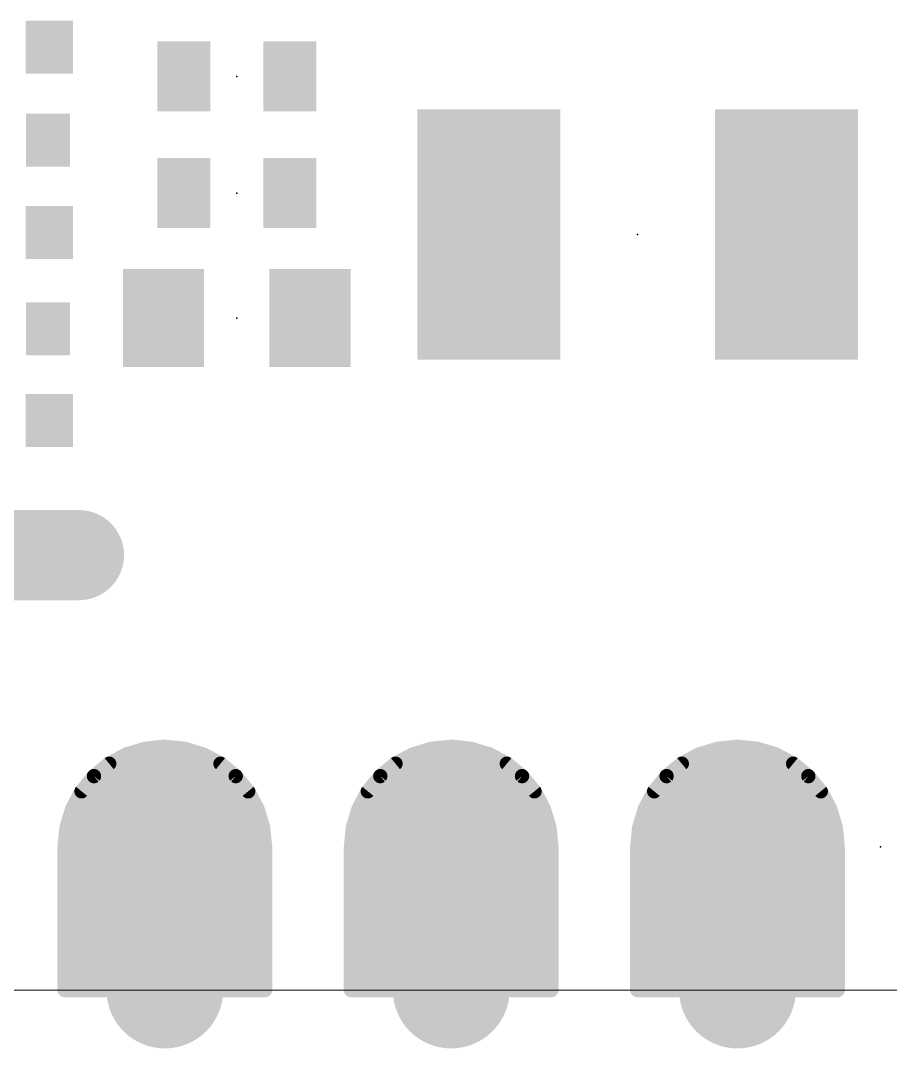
# Model space of a CAD drawing. Extents: x -6.2 to 35, y -0.5 to 29.9.
# Drawn here: x 11.42 to 19.14, y -0.52 to 8.6 of the extents above; entities that cross this region are included whole.
import ezdxf

# ---------------------------------------------------------------- set-up
doc = ezdxf.new("R2010")
doc.units = 0
for name, color, linetype in [('1', 22, 'CONTINUOUS'), ('16', 132, 'CONTINUOUS'), ('17', 110, 'CONTINUOUS'), ('20', 31, 'CONTINUOUS'), ('23', 53, 'CONTINUOUS'), ('29', 253, 'CONTINUOUS'), ('31', 253, 'CONTINUOUS')]:
    doc.layers.add(name, color=color, linetype=linetype)

# ---------------------------------------------------------------- blocks, each defined once
blk = doc.blocks.new('RECT')
blk.add_solid([(-0.5, -0.5), (0.5, -0.5), (-0.5, 0.5), (0.5, 0.5)])
blk = doc.blocks.new('ROUNDP')
at = {"const_width": 0.5}
blk.add_lwpolyline([(0, -0.25, 1), (0, 0.25, 1), (0, -0.25)], format="xyb", dxfattribs=at)

msp = doc.modelspace()

# ---------------------------------------------------------------- linework, layer by layer
at = {"layer": '1', "const_width": 0.254}
for points in [[(12.4084, 1.974), (12.2767, 1.9036)], [(12.5513, 2.0174), (12.4084, 1.974)], [(12.7, 2.032), (12.5513, 2.0174)], [(12.8487, 2.0174), (12.7, 2.032)], [(12.9916, 1.974), (12.8487, 2.0174)], [(13.1233, 1.9036), (12.9916, 1.974)], [(14.9484, 1.974), (14.8167, 1.9036)], [(15.0913, 2.0174), (14.9484, 1.974)], [(15.24, 2.032), (15.0913, 2.0174)], [(15.3887, 2.0174), (15.24, 2.032)], [(15.5316, 1.974), (15.3887, 2.0174)], [(15.6633, 1.9036), (15.5316, 1.974)], [(17.4884, 1.974), (17.3567, 1.9036)], [(17.6313, 2.0174), (17.4884, 1.974)], [(17.78, 2.032), (17.6313, 2.0174)], [(17.9287, 2.0174), (17.78, 2.032)], [(18.0716, 1.974), (17.9287, 2.0174)], [(18.2033, 1.9036), (18.0716, 1.974)], [(12.2767, 1.9036), (12.1612, 1.8088)], [(13.2388, 1.8088), (13.1233, 1.9036)], [(14.8167, 1.9036), (14.7012, 1.8088)], [(15.7788, 1.8088), (15.6633, 1.9036)], [(17.3567, 1.9036), (17.2412, 1.8088)], [(18.3188, 1.8088), (18.2033, 1.9036)], [(12.1612, 1.8088), (12.0664, 1.6933)], [(13.3336, 1.6933), (13.2388, 1.8088)], [(14.7012, 1.8088), (14.6064, 1.6933)], [(15.8736, 1.6933), (15.7788, 1.8088)], [(17.2412, 1.8088), (17.1464, 1.6933)], [(18.4136, 1.6933), (18.3188, 1.8088)], [(12.1359, 1.778), (13.2641, 1.778)], [(14.6759, 1.778), (15.8041, 1.778)], [(17.2159, 1.778), (18.3441, 1.778)], [(12.0664, 1.6933), (11.996, 1.5616)], [(13.404, 1.5616), (13.3336, 1.6933)], [(14.6064, 1.6933), (14.536, 1.5616)], [(15.944, 1.5616), (15.8736, 1.6933)], [(17.1464, 1.6933), (17.076, 1.5616)], [(18.484, 1.5616), (18.4136, 1.6933)], [(11.996, 1.5616), (11.9526, 1.4187)], [(11.9846, 1.524), (13.4154, 1.524)], [(13.4474, 1.4187), (13.404, 1.5616)], [(14.536, 1.5616), (14.4926, 1.4187)], [(14.5246, 1.524), (15.9554, 1.524)], [(15.9874, 1.4187), (15.944, 1.5616)], [(17.076, 1.5616), (17.0326, 1.4187)], [(17.0646, 1.524), (18.4954, 1.524)], [(18.5274, 1.4187), (18.484, 1.5616)], [(11.9526, 1.4187), (11.938, 1.27)], [(13.462, 1.27), (13.4474, 1.4187)], [(14.4926, 1.4187), (14.478, 1.27)], [(16.002, 1.27), (15.9874, 1.4187)], [(17.0326, 1.4187), (17.018, 1.27)], [(18.542, 1.27), (18.5274, 1.4187)], [(11.938, 1.27), (11.938, 0.127)], [(11.938, 1.27), (13.462, 1.27)], [(13.462, 0.127), (13.462, 1.27)], [(14.478, 1.27), (14.478, 0.127)], [(14.478, 1.27), (16.002, 1.27)], [(16.002, 0.127), (16.002, 1.27)], [(17.018, 1.27), (17.018, 0.127)], [(17.018, 1.27), (18.542, 1.27)], [(18.542, 0.127), (18.542, 1.27)], [(11.938, 1.016), (13.462, 1.016)], [(14.478, 1.016), (16.002, 1.016)], [(17.018, 1.016), (18.542, 1.016)], [(11.938, 0.762), (13.462, 0.762)], [(14.478, 0.762), (16.002, 0.762)], [(17.018, 0.762), (18.542, 0.762)], [(11.938, 0.508), (13.462, 0.508)], [(14.478, 0.508), (16.002, 0.508)], [(17.018, 0.508), (18.542, 0.508)], [(11.938, 0.254), (13.462, 0.254)], [(14.478, 0.254), (16.002, 0.254)], [(17.018, 0.254), (18.542, 0.254)], [(11.938, 0.127), (13.462, 0.127)], [(14.478, 0.127), (16.002, 0.127)], [(17.018, 0.127), (18.542, 0.127)]]:
    msp.add_lwpolyline(points, dxfattribs=at)
at = {"layer": '1', "const_width": 0.127}
for points in [[(12.39, 2.0348, 1), (12.4268, 1.9132)], [(12.4383, 1.918, 1), (12.3785, 2.03)], [(12.5451, 2.0806, 1), (12.5576, 1.9542)], [(12.5698, 1.9566, 1), (12.5329, 2.0781)], [(12.7062, 2.0952, 1), (12.6938, 1.9688)], [(12.7062, 1.9688, 1), (12.6938, 2.0952)], [(12.8671, 2.0781, 1), (12.8302, 1.9566)], [(12.8424, 1.9542, 1), (12.8549, 2.0806)], [(13.0215, 2.03, 1), (12.9617, 1.918)], [(12.9732, 1.9132, 1), (13.01, 2.0348)], [(14.93, 2.0348, 1), (14.9668, 1.9132)], [(14.9783, 1.918, 1), (14.9185, 2.03)], [(15.0851, 2.0806, 1), (15.0976, 1.9542)], [(15.1098, 1.9566, 1), (15.0729, 2.0781)], [(15.2462, 2.0952, 1), (15.2338, 1.9688)], [(15.2462, 1.9688, 1), (15.2338, 2.0952)], [(15.4071, 2.0781, 1), (15.3702, 1.9566)], [(15.3824, 1.9542, 1), (15.3949, 2.0806)], [(15.5615, 2.03, 1), (15.5017, 1.918)], [(15.5132, 1.9132, 1), (15.55, 2.0348)], [(17.47, 2.0348, 1), (17.5068, 1.9132)], [(17.5183, 1.918, 1), (17.4585, 2.03)], [(17.6251, 2.0806, 1), (17.6376, 1.9542)], [(17.6498, 1.9566, 1), (17.6129, 2.0781)], [(17.7862, 2.0952, 1), (17.7738, 1.9688)], [(17.7862, 1.9688, 1), (17.7738, 2.0952)], [(17.9471, 2.0781, 1), (17.9102, 1.9566)], [(17.9224, 1.9542, 1), (17.9349, 2.0806)], [(18.1015, 2.03, 1), (18.0417, 1.918)], [(18.0532, 1.9132, 1), (18.09, 2.0348)], [(12.2467, 1.9596, 1), (12.3066, 1.8476)], [(12.3169, 1.8545, 1), (12.2364, 1.9527)], [(13.1636, 1.9527, 1), (13.0831, 1.8545)], [(13.0934, 1.8476, 1), (13.1533, 1.9596)], [(14.7867, 1.9596, 1), (14.8466, 1.8476)], [(14.8569, 1.8545, 1), (14.7764, 1.9527)], [(15.7036, 1.9527, 1), (15.6231, 1.8545)], [(15.6334, 1.8476, 1), (15.6933, 1.9596)], [(17.3267, 1.9596, 1), (17.3866, 1.8476)], [(17.3969, 1.8545, 1), (17.3164, 1.9527)], [(18.2436, 1.9527, 1), (18.1631, 1.8545)], [(18.1734, 1.8476, 1), (18.2333, 1.9596)], [(12.1209, 1.8579, 1), (12.2015, 1.7597)], [(12.2103, 1.7685, 1), (12.1121, 1.8491)], [(13.2879, 1.8491, 1), (13.1897, 1.7685)], [(13.1985, 1.7597, 1), (13.2791, 1.8579)], [(14.6609, 1.8579, 1), (14.7415, 1.7597)], [(14.7503, 1.7685, 1), (14.6521, 1.8491)], [(15.8279, 1.8491, 1), (15.7297, 1.7685)], [(15.7385, 1.7597, 1), (15.8191, 1.8579)], [(17.2009, 1.8579, 1), (17.2815, 1.7597)], [(17.2903, 1.7685, 1), (17.1921, 1.8491)], [(18.3679, 1.8491, 1), (18.2697, 1.7685)], [(18.2785, 1.7597, 1), (18.3591, 1.8579)], [(12.1359, 1.8415, 1), (12.1359, 1.7145)], [(13.2641, 1.7145, 1), (13.2641, 1.8415)], [(14.6759, 1.8415, 1), (14.6759, 1.7145)], [(15.8041, 1.7145, 1), (15.8041, 1.8415)], [(17.2159, 1.8415, 1), (17.2159, 1.7145)], [(18.3441, 1.7145, 1), (18.3441, 1.8415)], [(12.0173, 1.7336, 1), (12.1155, 1.6531)], [(12.1224, 1.6634, 1), (12.0104, 1.7233)], [(13.3896, 1.7233, 1), (13.2776, 1.6634)], [(13.2845, 1.6531, 1), (13.3827, 1.7336)], [(14.5573, 1.7336, 1), (14.6555, 1.6531)], [(14.6624, 1.6634, 1), (14.5504, 1.7233)], [(15.9296, 1.7233, 1), (15.8176, 1.6634)], [(15.8245, 1.6531, 1), (15.9227, 1.7336)], [(17.0973, 1.7336, 1), (17.1955, 1.6531)], [(17.2024, 1.6634, 1), (17.0904, 1.7233)], [(18.4696, 1.7233, 1), (18.3576, 1.6634)], [(18.3645, 1.6531, 1), (18.4627, 1.7336)], [(11.9846, 1.5875, 1), (11.9846, 1.4605)], [(11.94, 1.5915, 1), (12.052, 1.5317)], [(12.0568, 1.5432, 1), (11.9352, 1.58)], [(13.4648, 1.58, 1), (13.3432, 1.5432)], [(13.348, 1.5317, 1), (13.46, 1.5915)], [(13.4154, 1.4605, 1), (13.4154, 1.5875)], [(14.5246, 1.5875, 1), (14.5246, 1.4605)], [(14.48, 1.5915, 1), (14.592, 1.5317)], [(14.5968, 1.5432, 1), (14.4752, 1.58)], [(16.0048, 1.58, 1), (15.8832, 1.5432)], [(15.888, 1.5317, 1), (16, 1.5915)], [(15.9554, 1.4605, 1), (15.9554, 1.5875)], [(17.0646, 1.5875, 1), (17.0646, 1.4605)], [(17.02, 1.5915, 1), (17.132, 1.5317)], [(17.1368, 1.5432, 1), (17.0152, 1.58)], [(18.5448, 1.58, 1), (18.4232, 1.5432)], [(18.428, 1.5317, 1), (18.54, 1.5915)], [(18.4954, 1.4605, 1), (18.4954, 1.5875)], [(11.8919, 1.4371, 1), (12.0134, 1.4002)], [(12.0158, 1.4124, 1), (11.8894, 1.4249)], [(13.5106, 1.4249, 1), (13.3842, 1.4124)], [(13.3866, 1.4002, 1), (13.5081, 1.4371)], [(14.4319, 1.4371, 1), (14.5534, 1.4002)], [(14.5558, 1.4124, 1), (14.4294, 1.4249)], [(16.0506, 1.4249, 1), (15.9242, 1.4124)], [(15.9266, 1.4002, 1), (16.0481, 1.4371)], [(16.9719, 1.4371, 1), (17.0934, 1.4002)], [(17.0958, 1.4124, 1), (16.9694, 1.4249)], [(18.5906, 1.4249, 1), (18.4642, 1.4124)], [(18.4666, 1.4002, 1), (18.5881, 1.4371)], [(12.0015, 1.27, 1), (11.8745, 1.27)], [(11.938, 1.3335, 1), (11.938, 1.2065)], [(13.5255, 1.27, 1), (13.3985, 1.27)], [(13.462, 1.2065, 1), (13.462, 1.3335)], [(14.5415, 1.27, 1), (14.4145, 1.27)], [(14.478, 1.3335, 1), (14.478, 1.2065)], [(16.0655, 1.27, 1), (15.9385, 1.27)], [(16.002, 1.2065, 1), (16.002, 1.3335)], [(17.0815, 1.27, 1), (16.9545, 1.27)], [(17.018, 1.3335, 1), (17.018, 1.2065)], [(18.6055, 1.27, 1), (18.4785, 1.27)], [(18.542, 1.2065, 1), (18.542, 1.3335)], [(11.8748, 1.2762, 1), (12.0012, 1.2638)], [(13.3988, 1.2638, 1), (13.5252, 1.2762)], [(14.4148, 1.2762, 1), (14.5412, 1.2638)], [(15.9388, 1.2638, 1), (16.0652, 1.2762)], [(16.9548, 1.2762, 1), (17.0812, 1.2638)], [(18.4788, 1.2638, 1), (18.6052, 1.2762)], [(11.938, 1.0795, 1), (11.938, 0.9525)], [(13.462, 0.9525, 1), (13.462, 1.0795)], [(14.478, 1.0795, 1), (14.478, 0.9525)], [(16.002, 0.9525, 1), (16.002, 1.0795)], [(17.018, 1.0795, 1), (17.018, 0.9525)], [(18.542, 0.9525, 1), (18.542, 1.0795)], [(11.938, 0.8255, 1), (11.938, 0.6985)], [(13.462, 0.6985, 1), (13.462, 0.8255)], [(14.478, 0.8255, 1), (14.478, 0.6985)], [(16.002, 0.6985, 1), (16.002, 0.8255)], [(17.018, 0.8255, 1), (17.018, 0.6985)], [(18.542, 0.6985, 1), (18.542, 0.8255)], [(11.938, 0.5715, 1), (11.938, 0.4445)], [(13.462, 0.4445, 1), (13.462, 0.5715)], [(14.478, 0.5715, 1), (14.478, 0.4445)], [(16.002, 0.4445, 1), (16.002, 0.5715)], [(17.018, 0.5715, 1), (17.018, 0.4445)], [(18.542, 0.4445, 1), (18.542, 0.5715)], [(11.938, 0.3175, 1), (11.938, 0.1905)], [(13.462, 0.1905, 1), (13.462, 0.3175)], [(14.478, 0.3175, 1), (14.478, 0.1905)], [(16.002, 0.1905, 1), (16.002, 0.3175)], [(17.018, 0.3175, 1), (17.018, 0.1905)], [(18.542, 0.1905, 1), (18.542, 0.3175)], [(11.938, 0.1905, 1), (11.938, 0.0635)], [(11.8745, 0.127, 1), (12.0015, 0.127)], [(13.3985, 0.127, 1), (13.5255, 0.127)], [(13.462, 0.0635, 1), (13.462, 0.1905)], [(14.478, 0.1905, 1), (14.478, 0.0635)], [(14.4145, 0.127, 1), (14.5415, 0.127)], [(15.9385, 0.127, 1), (16.0655, 0.127)], [(16.002, 0.0635, 1), (16.002, 0.1905)], [(17.018, 0.1905, 1), (17.018, 0.0635)], [(16.9545, 0.127, 1), (17.0815, 0.127)], [(18.4785, 0.127, 1), (18.6055, 0.127)], [(18.542, 0.0635, 1), (18.542, 0.1905)]]:
    msp.add_lwpolyline(points, format="xyb", dxfattribs=at)
at = {"layer": '16', "const_width": 0.254}
for points in [[(12.4084, 1.974), (12.2767, 1.9036)], [(12.5513, 2.0174), (12.4084, 1.974)], [(12.7, 2.032), (12.5513, 2.0174)], [(12.8487, 2.0174), (12.7, 2.032)], [(12.9916, 1.974), (12.8487, 2.0174)], [(13.1233, 1.9036), (12.9916, 1.974)], [(14.9484, 1.974), (14.8167, 1.9036)], [(15.0913, 2.0174), (14.9484, 1.974)], [(15.24, 2.032), (15.0913, 2.0174)], [(15.3887, 2.0174), (15.24, 2.032)], [(15.5316, 1.974), (15.3887, 2.0174)], [(15.6633, 1.9036), (15.5316, 1.974)], [(17.4884, 1.974), (17.3567, 1.9036)], [(17.6313, 2.0174), (17.4884, 1.974)], [(17.78, 2.032), (17.6313, 2.0174)], [(17.9287, 2.0174), (17.78, 2.032)], [(18.0716, 1.974), (17.9287, 2.0174)], [(18.2033, 1.9036), (18.0716, 1.974)], [(12.2767, 1.9036), (12.1612, 1.8088)], [(13.2388, 1.8088), (13.1233, 1.9036)], [(14.8167, 1.9036), (14.7012, 1.8088)], [(15.7788, 1.8088), (15.6633, 1.9036)], [(17.3567, 1.9036), (17.2412, 1.8088)], [(18.3188, 1.8088), (18.2033, 1.9036)], [(12.1612, 1.8088), (12.0664, 1.6933)], [(13.3336, 1.6933), (13.2388, 1.8088)], [(14.7012, 1.8088), (14.6064, 1.6933)], [(15.8736, 1.6933), (15.7788, 1.8088)], [(17.2412, 1.8088), (17.1464, 1.6933)], [(18.4136, 1.6933), (18.3188, 1.8088)], [(12.1359, 1.778), (13.2641, 1.778)], [(14.6759, 1.778), (15.8041, 1.778)], [(17.2159, 1.778), (18.3441, 1.778)], [(12.0664, 1.6933), (11.996, 1.5616)], [(13.404, 1.5616), (13.3336, 1.6933)], [(14.6064, 1.6933), (14.536, 1.5616)], [(15.944, 1.5616), (15.8736, 1.6933)], [(17.1464, 1.6933), (17.076, 1.5616)], [(18.484, 1.5616), (18.4136, 1.6933)], [(11.996, 1.5616), (11.9526, 1.4187)], [(11.9846, 1.524), (13.4154, 1.524)], [(13.4474, 1.4187), (13.404, 1.5616)], [(14.536, 1.5616), (14.4926, 1.4187)], [(14.5246, 1.524), (15.9554, 1.524)], [(15.9874, 1.4187), (15.944, 1.5616)], [(17.076, 1.5616), (17.0326, 1.4187)], [(17.0646, 1.524), (18.4954, 1.524)], [(18.5274, 1.4187), (18.484, 1.5616)], [(11.9526, 1.4187), (11.938, 1.27)], [(13.462, 1.27), (13.4474, 1.4187)], [(14.4926, 1.4187), (14.478, 1.27)], [(16.002, 1.27), (15.9874, 1.4187)], [(17.0326, 1.4187), (17.018, 1.27)], [(18.542, 1.27), (18.5274, 1.4187)], [(11.938, 1.27), (11.938, 0.127)], [(11.938, 1.27), (13.462, 1.27)], [(13.462, 0.127), (13.462, 1.27)], [(14.478, 1.27), (14.478, 0.127)], [(14.478, 1.27), (16.002, 1.27)], [(16.002, 0.127), (16.002, 1.27)], [(17.018, 1.27), (17.018, 0.127)], [(17.018, 1.27), (18.542, 1.27)], [(18.542, 0.127), (18.542, 1.27)], [(11.938, 1.016), (13.462, 1.016)], [(14.478, 1.016), (16.002, 1.016)], [(17.018, 1.016), (18.542, 1.016)], [(11.938, 0.762), (13.462, 0.762)], [(14.478, 0.762), (16.002, 0.762)], [(17.018, 0.762), (18.542, 0.762)], [(11.938, 0.508), (13.462, 0.508)], [(14.478, 0.508), (16.002, 0.508)], [(17.018, 0.508), (18.542, 0.508)], [(11.938, 0.254), (13.462, 0.254)], [(14.478, 0.254), (16.002, 0.254)], [(17.018, 0.254), (18.542, 0.254)], [(11.938, 0.127), (13.462, 0.127)], [(14.478, 0.127), (16.002, 0.127)], [(17.018, 0.127), (18.542, 0.127)]]:
    msp.add_lwpolyline(points, dxfattribs=at)
at = {"layer": '16', "const_width": 0.127}
for points in [[(12.39, 2.0348, 1), (12.4268, 1.9132)], [(12.4383, 1.918, 1), (12.3785, 2.03)], [(12.5451, 2.0806, 1), (12.5576, 1.9542)], [(12.5698, 1.9566, 1), (12.5329, 2.0781)], [(12.7062, 2.0952, 1), (12.6938, 1.9688)], [(12.7062, 1.9688, 1), (12.6938, 2.0952)], [(12.8671, 2.0781, 1), (12.8302, 1.9566)], [(12.8424, 1.9542, 1), (12.8549, 2.0806)], [(13.0215, 2.03, 1), (12.9617, 1.918)], [(12.9732, 1.9132, 1), (13.01, 2.0348)], [(14.93, 2.0348, 1), (14.9668, 1.9132)], [(14.9783, 1.918, 1), (14.9185, 2.03)], [(15.0851, 2.0806, 1), (15.0976, 1.9542)], [(15.1098, 1.9566, 1), (15.0729, 2.0781)], [(15.2462, 2.0952, 1), (15.2338, 1.9688)], [(15.2462, 1.9688, 1), (15.2338, 2.0952)], [(15.4071, 2.0781, 1), (15.3702, 1.9566)], [(15.3824, 1.9542, 1), (15.3949, 2.0806)], [(15.5615, 2.03, 1), (15.5017, 1.918)], [(15.5132, 1.9132, 1), (15.55, 2.0348)], [(17.47, 2.0348, 1), (17.5068, 1.9132)], [(17.5183, 1.918, 1), (17.4585, 2.03)], [(17.6251, 2.0806, 1), (17.6376, 1.9542)], [(17.6498, 1.9566, 1), (17.6129, 2.0781)], [(17.7862, 2.0952, 1), (17.7738, 1.9688)], [(17.7862, 1.9688, 1), (17.7738, 2.0952)], [(17.9471, 2.0781, 1), (17.9102, 1.9566)], [(17.9224, 1.9542, 1), (17.9349, 2.0806)], [(18.1015, 2.03, 1), (18.0417, 1.918)], [(18.0532, 1.9132, 1), (18.09, 2.0348)], [(12.2467, 1.9596, 1), (12.3066, 1.8476)], [(12.3169, 1.8545, 1), (12.2364, 1.9527)], [(13.1636, 1.9527, 1), (13.0831, 1.8545)], [(13.0934, 1.8476, 1), (13.1533, 1.9596)], [(14.7867, 1.9596, 1), (14.8466, 1.8476)], [(14.8569, 1.8545, 1), (14.7764, 1.9527)], [(15.7036, 1.9527, 1), (15.6231, 1.8545)], [(15.6334, 1.8476, 1), (15.6933, 1.9596)], [(17.3267, 1.9596, 1), (17.3866, 1.8476)], [(17.3969, 1.8545, 1), (17.3164, 1.9527)], [(18.2436, 1.9527, 1), (18.1631, 1.8545)], [(18.1734, 1.8476, 1), (18.2333, 1.9596)], [(12.1209, 1.8579, 1), (12.2015, 1.7597)], [(12.2103, 1.7685, 1), (12.1121, 1.8491)], [(13.2879, 1.8491, 1), (13.1897, 1.7685)], [(13.1985, 1.7597, 1), (13.2791, 1.8579)], [(14.6609, 1.8579, 1), (14.7415, 1.7597)], [(14.7503, 1.7685, 1), (14.6521, 1.8491)], [(15.8279, 1.8491, 1), (15.7297, 1.7685)], [(15.7385, 1.7597, 1), (15.8191, 1.8579)], [(17.2009, 1.8579, 1), (17.2815, 1.7597)], [(17.2903, 1.7685, 1), (17.1921, 1.8491)], [(18.3679, 1.8491, 1), (18.2697, 1.7685)], [(18.2785, 1.7597, 1), (18.3591, 1.8579)], [(12.1359, 1.8415, 1), (12.1359, 1.7145)], [(13.2641, 1.7145, 1), (13.2641, 1.8415)], [(14.6759, 1.8415, 1), (14.6759, 1.7145)], [(15.8041, 1.7145, 1), (15.8041, 1.8415)], [(17.2159, 1.8415, 1), (17.2159, 1.7145)], [(18.3441, 1.7145, 1), (18.3441, 1.8415)], [(12.0173, 1.7336, 1), (12.1155, 1.6531)], [(12.1224, 1.6634, 1), (12.0104, 1.7233)], [(13.3896, 1.7233, 1), (13.2776, 1.6634)], [(13.2845, 1.6531, 1), (13.3827, 1.7336)], [(14.5573, 1.7336, 1), (14.6555, 1.6531)], [(14.6624, 1.6634, 1), (14.5504, 1.7233)], [(15.9296, 1.7233, 1), (15.8176, 1.6634)], [(15.8245, 1.6531, 1), (15.9227, 1.7336)], [(17.0973, 1.7336, 1), (17.1955, 1.6531)], [(17.2024, 1.6634, 1), (17.0904, 1.7233)], [(18.4696, 1.7233, 1), (18.3576, 1.6634)], [(18.3645, 1.6531, 1), (18.4627, 1.7336)], [(11.9846, 1.5875, 1), (11.9846, 1.4605)], [(11.94, 1.5915, 1), (12.052, 1.5317)], [(12.0568, 1.5432, 1), (11.9352, 1.58)], [(13.4648, 1.58, 1), (13.3432, 1.5432)], [(13.348, 1.5317, 1), (13.46, 1.5915)], [(13.4154, 1.4605, 1), (13.4154, 1.5875)], [(14.5246, 1.5875, 1), (14.5246, 1.4605)], [(14.48, 1.5915, 1), (14.592, 1.5317)], [(14.5968, 1.5432, 1), (14.4752, 1.58)], [(16.0048, 1.58, 1), (15.8832, 1.5432)], [(15.888, 1.5317, 1), (16, 1.5915)], [(15.9554, 1.4605, 1), (15.9554, 1.5875)], [(17.0646, 1.5875, 1), (17.0646, 1.4605)], [(17.02, 1.5915, 1), (17.132, 1.5317)], [(17.1368, 1.5432, 1), (17.0152, 1.58)], [(18.5448, 1.58, 1), (18.4232, 1.5432)], [(18.428, 1.5317, 1), (18.54, 1.5915)], [(18.4954, 1.4605, 1), (18.4954, 1.5875)], [(11.8919, 1.4371, 1), (12.0134, 1.4002)], [(12.0158, 1.4124, 1), (11.8894, 1.4249)], [(13.5106, 1.4249, 1), (13.3842, 1.4124)], [(13.3866, 1.4002, 1), (13.5081, 1.4371)], [(14.4319, 1.4371, 1), (14.5534, 1.4002)], [(14.5558, 1.4124, 1), (14.4294, 1.4249)], [(16.0506, 1.4249, 1), (15.9242, 1.4124)], [(15.9266, 1.4002, 1), (16.0481, 1.4371)], [(16.9719, 1.4371, 1), (17.0934, 1.4002)], [(17.0958, 1.4124, 1), (16.9694, 1.4249)], [(18.5906, 1.4249, 1), (18.4642, 1.4124)], [(18.4666, 1.4002, 1), (18.5881, 1.4371)], [(12.0015, 1.27, 1), (11.8745, 1.27)], [(11.938, 1.3335, 1), (11.938, 1.2065)], [(13.5255, 1.27, 1), (13.3985, 1.27)], [(13.462, 1.2065, 1), (13.462, 1.3335)], [(14.5415, 1.27, 1), (14.4145, 1.27)], [(14.478, 1.3335, 1), (14.478, 1.2065)], [(16.0655, 1.27, 1), (15.9385, 1.27)], [(16.002, 1.2065, 1), (16.002, 1.3335)], [(17.0815, 1.27, 1), (16.9545, 1.27)], [(17.018, 1.3335, 1), (17.018, 1.2065)], [(18.6055, 1.27, 1), (18.4785, 1.27)], [(18.542, 1.2065, 1), (18.542, 1.3335)], [(11.8748, 1.2762, 1), (12.0012, 1.2638)], [(13.3988, 1.2638, 1), (13.5252, 1.2762)], [(14.4148, 1.2762, 1), (14.5412, 1.2638)], [(15.9388, 1.2638, 1), (16.0652, 1.2762)], [(16.9548, 1.2762, 1), (17.0812, 1.2638)], [(18.4788, 1.2638, 1), (18.6052, 1.2762)], [(11.938, 1.0795, 1), (11.938, 0.9525)], [(13.462, 0.9525, 1), (13.462, 1.0795)], [(14.478, 1.0795, 1), (14.478, 0.9525)], [(16.002, 0.9525, 1), (16.002, 1.0795)], [(17.018, 1.0795, 1), (17.018, 0.9525)], [(18.542, 0.9525, 1), (18.542, 1.0795)], [(11.938, 0.8255, 1), (11.938, 0.6985)], [(13.462, 0.6985, 1), (13.462, 0.8255)], [(14.478, 0.8255, 1), (14.478, 0.6985)], [(16.002, 0.6985, 1), (16.002, 0.8255)], [(17.018, 0.8255, 1), (17.018, 0.6985)], [(18.542, 0.6985, 1), (18.542, 0.8255)], [(11.938, 0.5715, 1), (11.938, 0.4445)], [(13.462, 0.4445, 1), (13.462, 0.5715)], [(14.478, 0.5715, 1), (14.478, 0.4445)], [(16.002, 0.4445, 1), (16.002, 0.5715)], [(17.018, 0.5715, 1), (17.018, 0.4445)], [(18.542, 0.4445, 1), (18.542, 0.5715)], [(11.938, 0.3175, 1), (11.938, 0.1905)], [(13.462, 0.1905, 1), (13.462, 0.3175)], [(14.478, 0.3175, 1), (14.478, 0.1905)], [(16.002, 0.1905, 1), (16.002, 0.3175)], [(17.018, 0.3175, 1), (17.018, 0.1905)], [(18.542, 0.1905, 1), (18.542, 0.3175)], [(11.938, 0.1905, 1), (11.938, 0.0635)], [(11.8745, 0.127, 1), (12.0015, 0.127)], [(13.3985, 0.127, 1), (13.5255, 0.127)], [(13.462, 0.0635, 1), (13.462, 0.1905)], [(14.478, 0.1905, 1), (14.478, 0.0635)], [(14.4145, 0.127, 1), (14.5415, 0.127)], [(15.9385, 0.127, 1), (16.0655, 0.127)], [(16.002, 0.0635, 1), (16.002, 0.1905)], [(17.018, 0.1905, 1), (17.018, 0.0635)], [(16.9545, 0.127, 1), (17.0815, 0.127)], [(18.4785, 0.127, 1), (18.6055, 0.127)], [(18.542, 0.0635, 1), (18.542, 0.1905)]]:
    msp.add_lwpolyline(points, format="xyb", dxfattribs=at)
at = {"layer": '20', "const_width": 0.01}
msp.add_lwpolyline([(2, 0), (34, 0)], dxfattribs=at)
at = {"layer": '23'}
for p in [(13.3382, 8.1087), (13.3382, 7.0737), (16.8942, 6.7056), (13.3382, 5.9633), (19.05, 1.27)]:
    msp.add_point(p, dxfattribs=at)
at = {"layer": '29'}
for points, const_width in [([(11.176, 3.86), (11.938, 3.86)], 0.8), ([(12.5266, 2.1419), (12.3598, 2.0913)], 0.127), ([(12.7, 2.159), (12.5266, 2.1419)], 0.127), ([(12.8734, 2.1419), (12.7, 2.159)], 0.127), ([(13.0402, 2.0913), (12.8734, 2.1419)], 0.127), ([(15.0666, 2.1419), (14.8998, 2.0913)], 0.127), ([(15.24, 2.159), (15.0666, 2.1419)], 0.127), ([(15.4134, 2.1419), (15.24, 2.159)], 0.127), ([(15.5802, 2.0913), (15.4134, 2.1419)], 0.127), ([(17.6066, 2.1419), (17.4398, 2.0913)], 0.127), ([(17.78, 2.159), (17.6066, 2.1419)], 0.127), ([(17.9534, 2.1419), (17.78, 2.159)], 0.127), ([(18.1202, 2.0913), (17.9534, 2.1419)], 0.127), ([(12.3598, 2.0913), (12.2061, 2.0092)], 0.127), ([(13.1939, 2.0092), (13.0402, 2.0913)], 0.127), ([(14.8998, 2.0913), (14.7461, 2.0092)], 0.127), ([(15.7339, 2.0092), (15.5802, 2.0913)], 0.127), ([(17.4398, 2.0913), (17.2861, 2.0092)], 0.127), ([(18.2739, 2.0092), (18.1202, 2.0913)], 0.127), ([(12.2061, 2.0092), (12.0714, 1.8986)], 0.127), ([(12.2488, 2.032), (13.1512, 2.032)], 0.127), ([(13.3286, 1.8986), (13.1939, 2.0092)], 0.127), ([(14.7461, 2.0092), (14.6114, 1.8986)], 0.127), ([(14.7888, 2.032), (15.6912, 2.032)], 0.127), ([(15.8686, 1.8986), (15.7339, 2.0092)], 0.127), ([(17.2861, 2.0092), (17.1514, 1.8986)], 0.127), ([(17.3288, 2.032), (18.2312, 2.032)], 0.127), ([(18.4086, 1.8986), (18.2739, 2.0092)], 0.127), ([(12.0714, 1.8986), (11.9608, 1.7639)], 0.127), ([(12.0792, 1.905), (13.3208, 1.905)], 0.127), ([(13.4392, 1.7639), (13.3286, 1.8986)], 0.127), ([(14.6114, 1.8986), (14.5008, 1.7639)], 0.127), ([(14.6192, 1.905), (15.8608, 1.905)], 0.127), ([(15.9792, 1.7639), (15.8686, 1.8986)], 0.127), ([(17.1514, 1.8986), (17.0408, 1.7639)], 0.127), ([(17.1592, 1.905), (18.4008, 1.905)], 0.127), ([(18.5192, 1.7639), (18.4086, 1.8986)], 0.127), ([(11.9608, 1.7639), (11.8787, 1.6102)], 0.127), ([(11.9724, 1.778), (13.4276, 1.778)], 0.127), ([(13.5213, 1.6102), (13.4392, 1.7639)], 0.127), ([(14.5008, 1.7639), (14.4187, 1.6102)], 0.127), ([(14.5124, 1.778), (15.9676, 1.778)], 0.127), ([(16.0613, 1.6102), (15.9792, 1.7639)], 0.127), ([(17.0408, 1.7639), (16.9587, 1.6102)], 0.127), ([(17.0524, 1.778), (18.5076, 1.778)], 0.127), ([(18.6013, 1.6102), (18.5192, 1.7639)], 0.127), ([(11.8787, 1.6102), (11.8281, 1.4434)], 0.127), ([(11.9005, 1.651), (13.4995, 1.651)], 0.127), ([(13.5719, 1.4434), (13.5213, 1.6102)], 0.127), ([(14.4187, 1.6102), (14.3681, 1.4434)], 0.127), ([(14.4405, 1.651), (16.0395, 1.651)], 0.127), ([(16.1119, 1.4434), (16.0613, 1.6102)], 0.127), ([(16.9587, 1.6102), (16.9081, 1.4434)], 0.127), ([(16.9805, 1.651), (18.5795, 1.651)], 0.127), ([(18.6519, 1.4434), (18.6013, 1.6102)], 0.127), ([(11.8525, 1.524), (13.5475, 1.524)], 0.127), ([(14.3925, 1.524), (16.0875, 1.524)], 0.127), ([(16.9325, 1.524), (18.6275, 1.524)], 0.127), ([(11.8281, 1.4434), (11.811, 1.27)], 0.127), ([(11.8235, 1.397), (13.5765, 1.397)], 0.127), ([(13.589, 1.27), (13.5719, 1.4434)], 0.127), ([(14.3681, 1.4434), (14.351, 1.27)], 0.127), ([(14.3635, 1.397), (16.1165, 1.397)], 0.127), ([(16.129, 1.27), (16.1119, 1.4434)], 0.127), ([(16.9081, 1.4434), (16.891, 1.27)], 0.127), ([(16.9035, 1.397), (18.6565, 1.397)], 0.127), ([(18.669, 1.27), (18.6519, 1.4434)], 0.127), ([(11.811, 1.27), (11.811, 0)], 0.127), ([(11.811, 1.27), (13.589, 1.27)], 0.127), ([(13.589, 0), (13.589, 1.27)], 0.127), ([(14.351, 1.27), (14.351, 0)], 0.127), ([(14.351, 1.27), (16.129, 1.27)], 0.127), ([(16.129, 0), (16.129, 1.27)], 0.127), ([(16.891, 1.27), (16.891, 0)], 0.127), ([(16.891, 1.27), (18.669, 1.27)], 0.127), ([(18.669, 0), (18.669, 1.27)], 0.127), ([(11.811, 1.143), (13.589, 1.143)], 0.127), ([(14.351, 1.143), (16.129, 1.143)], 0.127), ([(16.891, 1.143), (18.669, 1.143)], 0.127), ([(11.811, 1.016), (13.589, 1.016)], 0.127), ([(14.351, 1.016), (16.129, 1.016)], 0.127), ([(16.891, 1.016), (18.669, 1.016)], 0.127), ([(11.811, 0.889), (13.589, 0.889)], 0.127), ([(14.351, 0.889), (16.129, 0.889)], 0.127), ([(16.891, 0.889), (18.669, 0.889)], 0.127), ([(11.811, 0.762), (13.589, 0.762)], 0.127), ([(14.351, 0.762), (16.129, 0.762)], 0.127), ([(16.891, 0.762), (18.669, 0.762)], 0.127), ([(11.811, 0.635), (13.589, 0.635)], 0.127), ([(14.351, 0.635), (16.129, 0.635)], 0.127), ([(16.891, 0.635), (18.669, 0.635)], 0.127), ([(11.811, 0.508), (13.589, 0.508)], 0.127), ([(14.351, 0.508), (16.129, 0.508)], 0.127), ([(16.891, 0.508), (18.669, 0.508)], 0.127), ([(11.811, 0.381), (13.589, 0.381)], 0.127), ([(14.351, 0.381), (16.129, 0.381)], 0.127), ([(16.891, 0.381), (18.669, 0.381)], 0.127), ([(11.811, 0.254), (13.589, 0.254)], 0.127), ([(14.351, 0.254), (16.129, 0.254)], 0.127), ([(16.891, 0.254), (18.669, 0.254)], 0.127), ([(11.811, 0.127), (13.589, 0.127)], 0.127), ([(14.351, 0.127), (16.129, 0.127)], 0.127), ([(16.891, 0.127), (18.669, 0.127)], 0.127), ([(11.811, 0), (13.589, 0)], 0.127), ([(11.811, 0), (13.589, 0)], 0.127), ([(14.351, 0), (16.129, 0)], 0.127), ([(14.351, 0), (16.129, 0)], 0.127), ([(16.891, 0), (18.669, 0)], 0.127), ([(16.891, 0), (18.669, 0)], 0.127)]:
    msp.add_lwpolyline(points, dxfattribs=dict(at, const_width=const_width))
for points, const_width in [([(11.938, 3.66, 1), (11.938, 4.06)], 0.4), ([(12.5235, 2.1735, 1), (12.5297, 2.1103)], 0.0635), ([(12.5358, 2.1115, 1), (12.5173, 2.1723)], 0.0635), ([(12.7031, 2.1906, 1), (12.6969, 2.1274)], 0.0635), ([(12.7031, 2.1274, 1), (12.6969, 2.1906)], 0.0635), ([(12.8827, 2.1723, 1), (12.8642, 2.1115)], 0.0635), ([(12.8703, 2.1103, 1), (12.8765, 2.1735)], 0.0635), ([(15.0635, 2.1735, 1), (15.0697, 2.1103)], 0.0635), ([(15.0758, 2.1115, 1), (15.0573, 2.1723)], 0.0635), ([(15.2431, 2.1906, 1), (15.2369, 2.1274)], 0.0635), ([(15.2431, 2.1274, 1), (15.2369, 2.1906)], 0.0635), ([(15.4227, 2.1723, 1), (15.4042, 2.1115)], 0.0635), ([(15.4103, 2.1103, 1), (15.4165, 2.1735)], 0.0635), ([(17.6035, 2.1735, 1), (17.6097, 2.1103)], 0.0635), ([(17.6158, 2.1115, 1), (17.5973, 2.1723)], 0.0635), ([(17.7831, 2.1906, 1), (17.7769, 2.1274)], 0.0635), ([(17.7831, 2.1274, 1), (17.7769, 2.1906)], 0.0635), ([(17.9627, 2.1723, 1), (17.9442, 2.1115)], 0.0635), ([(17.9503, 2.1103, 1), (17.9565, 2.1735)], 0.0635), ([(12.3506, 2.1217, 1), (12.369, 2.0609)], 0.0635), ([(12.3748, 2.0633, 1), (12.3448, 2.1193)], 0.0635), ([(13.0552, 2.1193, 1), (13.0252, 2.0633)], 0.0635), ([(13.031, 2.0609, 1), (13.0494, 2.1217)], 0.0635), ([(14.8906, 2.1217, 1), (14.909, 2.0609)], 0.0635), ([(14.9148, 2.0633, 1), (14.8848, 2.1193)], 0.0635), ([(15.5952, 2.1193, 1), (15.5652, 2.0633)], 0.0635), ([(15.571, 2.0609, 1), (15.5894, 2.1217)], 0.0635), ([(17.4306, 2.1217, 1), (17.449, 2.0609)], 0.0635), ([(17.4548, 2.0633, 1), (17.4248, 2.1193)], 0.0635), ([(18.1352, 2.1193, 1), (18.1052, 2.0633)], 0.0635), ([(18.111, 2.0609, 1), (18.1294, 2.1217)], 0.0635), ([(12.1911, 2.0372, 1), (12.2211, 1.9812)], 0.0635), ([(12.2262, 1.9846, 1), (12.186, 2.0337)], 0.0635), ([(12.2488, 2.0638, 1), (12.2488, 2.0002)], 0.0635), ([(13.1512, 2.0002, 1), (13.1512, 2.0638)], 0.0635), ([(13.214, 2.0337, 1), (13.1738, 1.9846)], 0.0635), ([(13.1789, 1.9812, 1), (13.2089, 2.0372)], 0.0635), ([(14.7311, 2.0372, 1), (14.7611, 1.9812)], 0.0635), ([(14.7662, 1.9846, 1), (14.726, 2.0337)], 0.0635), ([(14.7888, 2.0638, 1), (14.7888, 2.0002)], 0.0635), ([(15.6912, 2.0002, 1), (15.6912, 2.0638)], 0.0635), ([(15.754, 2.0337, 1), (15.7138, 1.9846)], 0.0635), ([(15.7189, 1.9812, 1), (15.7489, 2.0372)], 0.0635), ([(17.2711, 2.0372, 1), (17.3011, 1.9812)], 0.0635), ([(17.3062, 1.9846, 1), (17.266, 2.0337)], 0.0635), ([(17.3288, 2.0638, 1), (17.3288, 2.0002)], 0.0635), ([(18.2312, 2.0002, 1), (18.2312, 2.0638)], 0.0635), ([(18.294, 2.0337, 1), (18.2538, 1.9846)], 0.0635), ([(18.2589, 1.9812, 1), (18.2889, 2.0372)], 0.0635), ([(12.0512, 1.9232, 1), (12.0915, 1.8741)], 0.0635), ([(12.0959, 1.8785, 1), (12.0468, 1.9188)], 0.0635), ([(12.0792, 1.9367, 1), (12.0792, 1.8733)], 0.0635), ([(13.3532, 1.9188, 1), (13.3041, 1.8785)], 0.0635), ([(13.3085, 1.8741, 1), (13.3488, 1.9232)], 0.0635), ([(13.3208, 1.8733, 1), (13.3208, 1.9367)], 0.0635), ([(14.5912, 1.9232, 1), (14.6315, 1.8741)], 0.0635), ([(14.6359, 1.8785, 1), (14.5868, 1.9188)], 0.0635), ([(14.6192, 1.9367, 1), (14.6192, 1.8733)], 0.0635), ([(15.8932, 1.9188, 1), (15.8441, 1.8785)], 0.0635), ([(15.8485, 1.8741, 1), (15.8888, 1.9232)], 0.0635), ([(15.8608, 1.8733, 1), (15.8608, 1.9367)], 0.0635), ([(17.1312, 1.9232, 1), (17.1715, 1.8741)], 0.0635), ([(17.1759, 1.8785, 1), (17.1268, 1.9188)], 0.0635), ([(17.1592, 1.9367, 1), (17.1592, 1.8733)], 0.0635), ([(18.4332, 1.9188, 1), (18.3841, 1.8785)], 0.0635), ([(18.3885, 1.8741, 1), (18.4288, 1.9232)], 0.0635), ([(18.4008, 1.8733, 1), (18.4008, 1.9367)], 0.0635), ([(11.9888, 1.7489, 1), (11.9328, 1.7789)], 0.0635), ([(11.9724, 1.8097, 1), (11.9724, 1.7463)], 0.0635), ([(13.4672, 1.7789, 1), (13.4112, 1.7489)], 0.0635), ([(13.4276, 1.7463, 1), (13.4276, 1.8097)], 0.0635), ([(14.5288, 1.7489, 1), (14.4728, 1.7789)], 0.0635), ([(14.5124, 1.8097, 1), (14.5124, 1.7463)], 0.0635), ([(16.0072, 1.7789, 1), (15.9512, 1.7489)], 0.0635), ([(15.9676, 1.7463, 1), (15.9676, 1.8097)], 0.0635), ([(17.0688, 1.7489, 1), (17.0128, 1.7789)], 0.0635), ([(17.0524, 1.8097, 1), (17.0524, 1.7463)], 0.0635), ([(18.5472, 1.7789, 1), (18.4912, 1.7489)], 0.0635), ([(18.5076, 1.7463, 1), (18.5076, 1.8097)], 0.0635), ([(11.9363, 1.784, 1), (11.9854, 1.7438)], 0.0635), ([(13.4146, 1.7438, 1), (13.4637, 1.784)], 0.0635), ([(14.4763, 1.784, 1), (14.5254, 1.7438)], 0.0635), ([(15.9546, 1.7438, 1), (16.0037, 1.784)], 0.0635), ([(17.0163, 1.784, 1), (17.0654, 1.7438)], 0.0635), ([(18.4946, 1.7438, 1), (18.5437, 1.784)], 0.0635), ([(11.8507, 1.6252, 1), (11.9067, 1.5952)], 0.0635), ([(11.9091, 1.601, 1), (11.8483, 1.6194)], 0.0635), ([(11.9005, 1.6827, 1), (11.9005, 1.6193)], 0.0635), ([(13.5517, 1.6194, 1), (13.4909, 1.601)], 0.0635), ([(13.4933, 1.5952, 1), (13.5493, 1.6252)], 0.0635), ([(13.4995, 1.6193, 1), (13.4995, 1.6827)], 0.0635), ([(14.3907, 1.6252, 1), (14.4467, 1.5952)], 0.0635), ([(14.4491, 1.601, 1), (14.3883, 1.6194)], 0.0635), ([(14.4405, 1.6827, 1), (14.4405, 1.6193)], 0.0635), ([(16.0917, 1.6194, 1), (16.0309, 1.601)], 0.0635), ([(16.0333, 1.5952, 1), (16.0893, 1.6252)], 0.0635), ([(16.0395, 1.6193, 1), (16.0395, 1.6827)], 0.0635), ([(16.9307, 1.6252, 1), (16.9867, 1.5952)], 0.0635), ([(16.9891, 1.601, 1), (16.9283, 1.6194)], 0.0635), ([(16.9805, 1.6827, 1), (16.9805, 1.6193)], 0.0635), ([(18.6317, 1.6194, 1), (18.5709, 1.601)], 0.0635), ([(18.5733, 1.5952, 1), (18.6293, 1.6252)], 0.0635), ([(18.5795, 1.6193, 1), (18.5795, 1.6827)], 0.0635), ([(11.8525, 1.5557, 1), (11.8525, 1.4923)], 0.0635), ([(13.5475, 1.4923, 1), (13.5475, 1.5557)], 0.0635), ([(14.3925, 1.5557, 1), (14.3925, 1.4923)], 0.0635), ([(16.0875, 1.4923, 1), (16.0875, 1.5557)], 0.0635), ([(16.9325, 1.5557, 1), (16.9325, 1.4923)], 0.0635), ([(18.6275, 1.4923, 1), (18.6275, 1.5557)], 0.0635), ([(11.8235, 1.4287, 1), (11.8235, 1.3653)], 0.0635), ([(11.7977, 1.4527, 1), (11.8585, 1.4342)], 0.0635), ([(11.8597, 1.4403, 1), (11.7965, 1.4465)], 0.0635), ([(13.6035, 1.4465, 1), (13.5403, 1.4403)], 0.0635), ([(13.5415, 1.4342, 1), (13.6023, 1.4527)], 0.0635), ([(13.5765, 1.3653, 1), (13.5765, 1.4287)], 0.0635), ([(14.3635, 1.4287, 1), (14.3635, 1.3653)], 0.0635), ([(14.3377, 1.4527, 1), (14.3985, 1.4342)], 0.0635), ([(14.3997, 1.4403, 1), (14.3365, 1.4465)], 0.0635), ([(16.1435, 1.4465, 1), (16.0803, 1.4403)], 0.0635), ([(16.0815, 1.4342, 1), (16.1423, 1.4527)], 0.0635), ([(16.1165, 1.3653, 1), (16.1165, 1.4287)], 0.0635), ([(16.9035, 1.4287, 1), (16.9035, 1.3653)], 0.0635), ([(16.8777, 1.4527, 1), (16.9385, 1.4342)], 0.0635), ([(16.9397, 1.4403, 1), (16.8765, 1.4465)], 0.0635), ([(18.6835, 1.4465, 1), (18.6203, 1.4403)], 0.0635), ([(18.6215, 1.4342, 1), (18.6823, 1.4527)], 0.0635), ([(18.6565, 1.3653, 1), (18.6565, 1.4287)], 0.0635), ([(11.8428, 1.27, 1), (11.7792, 1.27)], 0.0635), ([(11.811, 1.3017, 1), (11.811, 1.2383)], 0.0635), ([(11.7794, 1.2731, 1), (11.8426, 1.2669)], 0.0635), ([(13.6208, 1.27, 1), (13.5572, 1.27)], 0.0635), ([(13.5574, 1.2669, 1), (13.6206, 1.2731)], 0.0635), ([(13.589, 1.2383, 1), (13.589, 1.3017)], 0.0635), ([(14.351, 1.3017, 1), (14.351, 1.2383)], 0.0635), ([(14.3194, 1.2731, 1), (14.3826, 1.2669)], 0.0635), ([(14.3828, 1.27, 1), (14.3193, 1.27)], 0.0635), ([(16.1608, 1.27, 1), (16.0973, 1.27)], 0.0635), ([(16.0974, 1.2669, 1), (16.1606, 1.2731)], 0.0635), ([(16.129, 1.2383, 1), (16.129, 1.3017)], 0.0635), ([(16.891, 1.3017, 1), (16.891, 1.2383)], 0.0635), ([(16.8594, 1.2731, 1), (16.9226, 1.2669)], 0.0635), ([(16.9228, 1.27, 1), (16.8593, 1.27)], 0.0635), ([(18.7007, 1.27, 1), (18.6373, 1.27)], 0.0635), ([(18.6374, 1.2669, 1), (18.7006, 1.2731)], 0.0635), ([(18.669, 1.2383, 1), (18.669, 1.3017)], 0.0635), ([(11.811, 1.1747, 1), (11.811, 1.1113)], 0.0635), ([(13.589, 1.1113, 1), (13.589, 1.1747)], 0.0635), ([(14.351, 1.1747, 1), (14.351, 1.1113)], 0.0635), ([(16.129, 1.1113, 1), (16.129, 1.1747)], 0.0635), ([(16.891, 1.1747, 1), (16.891, 1.1113)], 0.0635), ([(18.669, 1.1113, 1), (18.669, 1.1747)], 0.0635), ([(11.811, 1.0477, 1), (11.811, 0.9843)], 0.0635), ([(13.589, 0.9843, 1), (13.589, 1.0477)], 0.0635), ([(14.351, 1.0477, 1), (14.351, 0.9843)], 0.0635), ([(16.129, 0.9843, 1), (16.129, 1.0477)], 0.0635), ([(16.891, 1.0477, 1), (16.891, 0.9843)], 0.0635), ([(18.669, 0.9843, 1), (18.669, 1.0477)], 0.0635), ([(11.811, 0.9207, 1), (11.811, 0.8573)], 0.0635), ([(13.589, 0.8573, 1), (13.589, 0.9207)], 0.0635), ([(14.351, 0.9207, 1), (14.351, 0.8573)], 0.0635), ([(16.129, 0.8573, 1), (16.129, 0.9207)], 0.0635), ([(16.891, 0.9207, 1), (16.891, 0.8573)], 0.0635), ([(18.669, 0.8573, 1), (18.669, 0.9207)], 0.0635), ([(11.811, 0.7937, 1), (11.811, 0.7303)], 0.0635), ([(13.589, 0.7303, 1), (13.589, 0.7937)], 0.0635), ([(14.351, 0.7937, 1), (14.351, 0.7303)], 0.0635), ([(16.129, 0.7303, 1), (16.129, 0.7937)], 0.0635), ([(16.891, 0.7937, 1), (16.891, 0.7303)], 0.0635), ([(18.669, 0.7303, 1), (18.669, 0.7937)], 0.0635), ([(11.811, 0.6667, 1), (11.811, 0.6033)], 0.0635), ([(13.589, 0.6033, 1), (13.589, 0.6667)], 0.0635), ([(14.351, 0.6667, 1), (14.351, 0.6033)], 0.0635), ([(16.129, 0.6033, 1), (16.129, 0.6667)], 0.0635), ([(16.891, 0.6667, 1), (16.891, 0.6033)], 0.0635), ([(18.669, 0.6033, 1), (18.669, 0.6667)], 0.0635), ([(11.811, 0.5397, 1), (11.811, 0.4763)], 0.0635), ([(13.589, 0.4763, 1), (13.589, 0.5397)], 0.0635), ([(14.351, 0.5397, 1), (14.351, 0.4763)], 0.0635), ([(16.129, 0.4763, 1), (16.129, 0.5397)], 0.0635), ([(16.891, 0.5397, 1), (16.891, 0.4763)], 0.0635), ([(18.669, 0.4763, 1), (18.669, 0.5397)], 0.0635), ([(11.811, 0.4128, 1), (11.811, 0.3493)], 0.0635), ([(13.589, 0.3493, 1), (13.589, 0.4128)], 0.0635), ([(14.351, 0.4128, 1), (14.351, 0.3493)], 0.0635), ([(16.129, 0.3493, 1), (16.129, 0.4128)], 0.0635), ([(16.891, 0.4128, 1), (16.891, 0.3493)], 0.0635), ([(18.669, 0.3493, 1), (18.669, 0.4128)], 0.0635), ([(11.811, 0.2858, 1), (11.811, 0.2223)], 0.0635), ([(13.589, 0.2223, 1), (13.589, 0.2858)], 0.0635), ([(14.351, 0.2858, 1), (14.351, 0.2223)], 0.0635), ([(16.129, 0.2223, 1), (16.129, 0.2858)], 0.0635), ([(16.891, 0.2858, 1), (16.891, 0.2223)], 0.0635), ([(18.669, 0.2223, 1), (18.669, 0.2858)], 0.0635), ([(11.811, 0.1588, 1), (11.811, 0.0953)], 0.0635), ([(13.589, 0.0953, 1), (13.589, 0.1588)], 0.0635), ([(14.351, 0.1588, 1), (14.351, 0.0953)], 0.0635), ([(16.129, 0.0953, 1), (16.129, 0.1588)], 0.0635), ([(16.891, 0.1588, 1), (16.891, 0.0953)], 0.0635), ([(18.669, 0.0953, 1), (18.669, 0.1588)], 0.0635), ([(11.811, 0.0318, 1), (11.811, -0.0318)], 0.0635), ([(11.811, 0.0318, 1), (11.811, -0.0318)], 0.0635), ([(11.7792, 0, 1), (11.8428, 0)], 0.0635), ([(13.5572, 0, 1), (13.6208, 0)], 0.0635), ([(13.589, -0.0318, 1), (13.589, 0.0318)], 0.0635), ([(13.589, -0.0318, 1), (13.589, 0.0318)], 0.0635), ([(14.351, 0.0318, 1), (14.351, -0.0318)], 0.0635), ([(14.351, 0.0318, 1), (14.351, -0.0318)], 0.0635), ([(14.3193, 0, 1), (14.3828, 0)], 0.0635), ([(16.0973, 0, 1), (16.1608, 0)], 0.0635), ([(16.129, -0.0318, 1), (16.129, 0.0318)], 0.0635), ([(16.129, -0.0318, 1), (16.129, 0.0318)], 0.0635), ([(16.891, 0.0318, 1), (16.891, -0.0318)], 0.0635), ([(16.891, 0.0318, 1), (16.891, -0.0318)], 0.0635), ([(16.8593, 0, 1), (16.9228, 0)], 0.0635), ([(18.6373, 0, 1), (18.7007, 0)], 0.0635), ([(18.669, -0.0318, 1), (18.669, 0.0318)], 0.0635), ([(18.669, -0.0318, 1), (18.669, 0.0318)], 0.0635)]:
    msp.add_lwpolyline(points, format="xyb", dxfattribs=dict(at, const_width=const_width))
at = {"layer": '31', "const_width": 0.8}
msp.add_lwpolyline([(11.176, 3.86), (11.938, 3.86)], dxfattribs=at)
at = {"layer": '31', "const_width": 0.4}
msp.add_lwpolyline([(11.938, 3.66, 1), (11.938, 4.06)], format="xyb", dxfattribs=at)

# ---------------------------------------------------------------- block references
at = {"layer": '1'}
for p, xscale, yscale, rotation in [((11.6739, 8.3691), 0.4, 0.45, 180), ((12.8682, 8.1087), 0.45, 0.6, 180), ((13.8082, 8.1087), 0.45, 0.6, 180), ((15.5742, 6.7056), 2.2, 1.25, 270), ((18.2142, 6.7056), 2.2, 1.25, 270), ((12.8682, 7.0737), 0.45, 0.6, 180), ((13.8082, 7.0737), 0.45, 0.6, 180), ((11.6739, 6.7243), 0.4, 0.45, 180), ((12.6882, 5.9633), 0.7, 0.85, 180), ((13.9882, 5.9633), 0.7, 0.85, 180)]:
    msp.add_blockref('RECT', p, dxfattribs=dict(at, xscale=xscale, yscale=yscale, rotation=rotation))
at = {"layer": '1', "yscale": 0.45}
for p, xscale in [((11.6639, 7.5438), 0.37), ((11.6639, 5.8674), 0.37), ((11.6739, 5.0546), 0.4)]:
    msp.add_blockref('RECT', p, dxfattribs=dict(at, xscale=xscale))
at = {"layer": '17', "rotation": 270}
for p, xscale, yscale in [((12.7, 1.27), 1.778, 1.778), ((12.7, 1.27), 1.778, 1.778), ((15.24, 1.27), 1.778, 1.778), ((15.24, 1.27), 1.778, 1.778), ((17.78, 1.27), 1.778, 1.778), ((17.78, 1.27), 1.778, 1.778), ((12.7, 1.27), 1.524, 1.524), ((15.24, 1.27), 1.524, 1.524), ((17.78, 1.27), 1.524, 1.524), ((12.7, 0), 1.016, 1.016), ((12.7, 0), 1.016, 1.016), ((12.7, 0), 0.9525, 0.9525), ((15.24, 0), 1.016, 1.016), ((15.24, 0), 1.016, 1.016), ((15.24, 0), 0.9525, 0.9525), ((17.78, 0), 1.016, 1.016), ((17.78, 0), 1.016, 1.016), ((17.78, 0), 0.9525, 0.9525)]:
    msp.add_blockref('ROUNDP', p, dxfattribs=dict(at, xscale=xscale, yscale=yscale))
at = {"layer": '29'}
for name, p, xscale, yscale, rotation in [('RECT', (11.6739, 8.3691), 0.42, 0.47, 180), ('RECT', (12.8682, 8.1087), 0.47, 0.62, 180), ('RECT', (13.8082, 8.1087), 0.47, 0.62, 180), ('RECT', (15.5742, 6.7056), 2.22, 1.27, 270), ('RECT', (18.2142, 6.7056), 2.22, 1.27, 270), ('RECT', (12.8682, 7.0737), 0.47, 0.62, 180), ('RECT', (13.8082, 7.0737), 0.47, 0.62, 180), ('RECT', (11.6739, 6.7243), 0.42, 0.47, 180), ('RECT', (12.6882, 5.9633), 0.72, 0.87, 180), ('RECT', (13.9882, 5.9633), 0.72, 0.87, 180), ('ROUNDP', (12.7, 1.27), 1.798, 1.798, 270), ('ROUNDP', (15.24, 1.27), 1.798, 1.798, 270), ('ROUNDP', (17.78, 1.27), 1.798, 1.798, 270), ('ROUNDP', (12.7, 0), 1.036, 1.036, 270), ('ROUNDP', (15.24, 0), 1.036, 1.036, 270), ('ROUNDP', (17.78, 0), 1.036, 1.036, 270)]:
    msp.add_blockref(name, p, dxfattribs=dict(at, xscale=xscale, yscale=yscale, rotation=rotation))
at = {"layer": '29', "yscale": 0.47}
for p, xscale in [((11.6639, 7.5438), 0.39), ((11.6639, 5.8674), 0.39), ((11.6739, 5.0546), 0.42)]:
    msp.add_blockref('RECT', p, dxfattribs=dict(at, xscale=xscale))
at = {"layer": '31'}
for p, xscale, yscale, rotation in [((11.6739, 8.3691), 0.4, 0.45, 180), ((12.8682, 8.1087), 0.45, 0.6, 180), ((13.8082, 8.1087), 0.45, 0.6, 180), ((15.5742, 6.7056), 2.2, 1.25, 270), ((18.2142, 6.7056), 2.2, 1.25, 270), ((12.8682, 7.0737), 0.45, 0.6, 180), ((13.8082, 7.0737), 0.45, 0.6, 180), ((11.6739, 6.7243), 0.4, 0.45, 180), ((12.6882, 5.9633), 0.7, 0.85, 180), ((13.9882, 5.9633), 0.7, 0.85, 180)]:
    msp.add_blockref('RECT', p, dxfattribs=dict(at, xscale=xscale, yscale=yscale, rotation=rotation))
at = {"layer": '31', "yscale": 0.45}
for p, xscale in [((11.6639, 7.5438), 0.37), ((11.6639, 5.8674), 0.37), ((11.6739, 5.0546), 0.4)]:
    msp.add_blockref('RECT', p, dxfattribs=dict(at, xscale=xscale))

doc.saveas('drawing.dxf')
